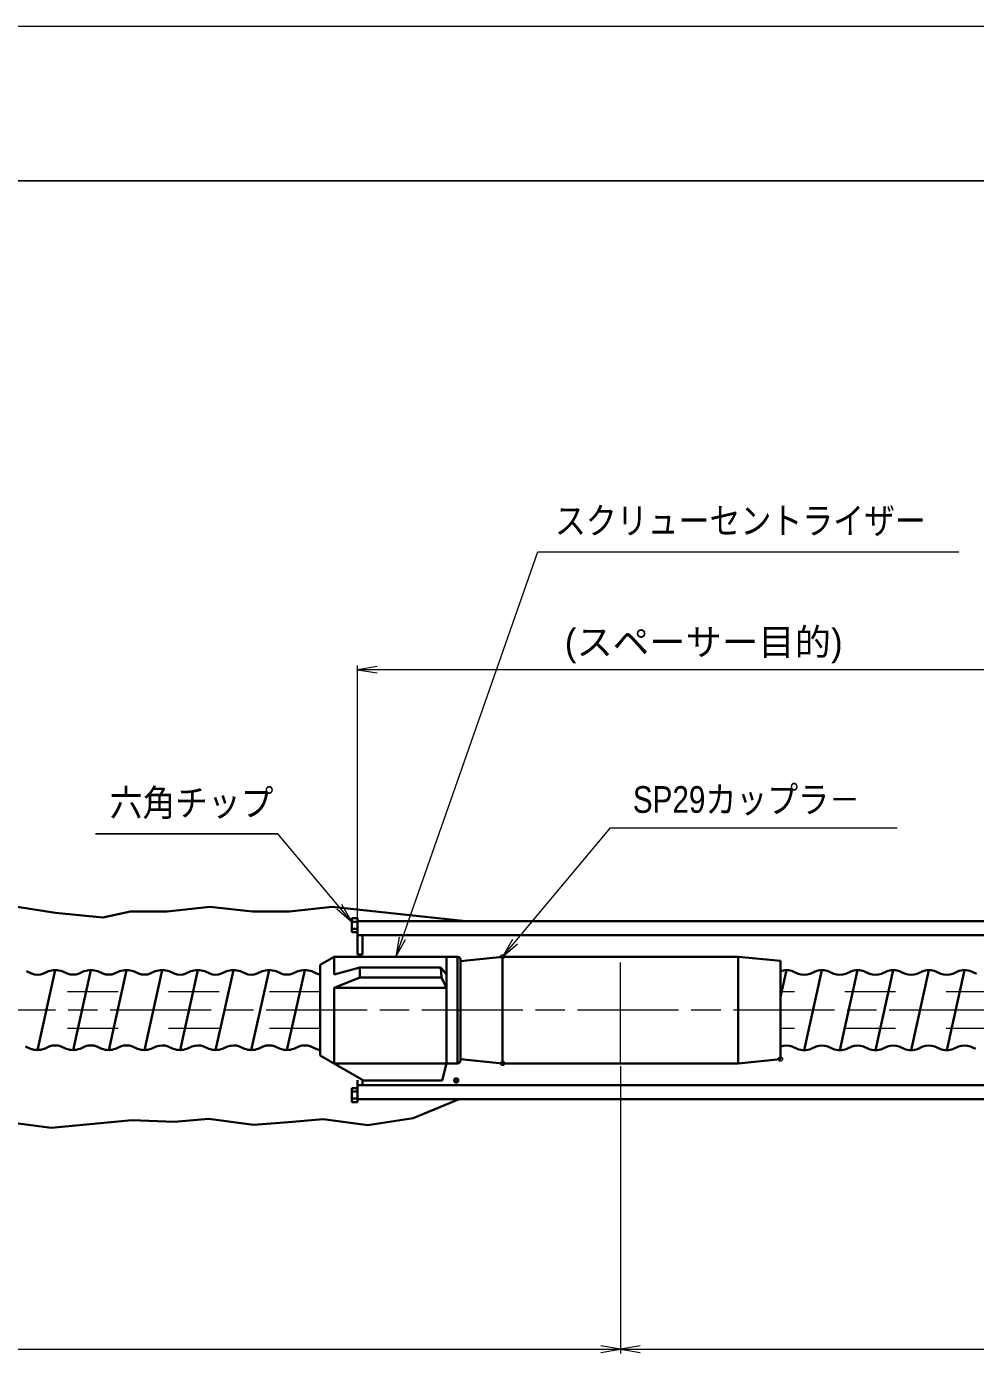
# Model space of a CAD drawing. Units: millimetres, scale not verified. Extents: x 1889 to 4202, y 889 to 2522.
# Drawn here: x 2569.6 to 2907.7, y 2049.6 to 2522.4 of the extents above; entities that cross this region are included whole.
import ezdxf
from ezdxf.enums import TextEntityAlignment as Align

# ---------------------------------------------------------------- set-up
doc = ezdxf.new("R2010")
doc.units = ezdxf.units.MM
doc.header["$LTSCALE"] = 3
doc.header["$PDMODE"] = 32
doc.header["$PDSIZE"] = 1.5
doc.linetypes.add('CHAIN', pattern=[18.5, 12, -1.5, 3.5, -1.5])
doc.linetypes.add('DASHED_SPACED', pattern=[12, 6, -6])
for name, color, linetype, lineweight in [('0_2', 7, 'Continuous', 13), ('1外形線', 7, 'Continuous', 35), ('3隠れ線', 2, 'DASHED_SPACED', 13), ('4中心線', 1, 'CHAIN', 15), ('6寸法線', 4, 'Continuous', 13), ('7 枠・タイトル', 7, 'Continuous', 25), ('DEFPOINTS_3', 7, 'Continuous', 13)]:
    doc.layers.add(name, color=color, linetype=linetype, lineweight=lineweight)
doc.styles.add('ＭＳ Ｐゴシック', font='')
doc.styles.get('ＭＳ Ｐゴシック').set_extended_font_data('MS PGothic')

# ---------------------------------------------------------------- blocks, each defined once
blk = doc.blocks.new('open_arrow')
at = {"color": 0, "linetype": 'Continuous', "lineweight": -2}
blk.add_lwpolyline([(7.5, 1.25), (0, 0), (7.5, -1.25)], dxfattribs=at)

msp = doc.modelspace()

# ---------------------------------------------------------------- linework, layer by layer
at = {"layer": '0_2'}
msp.add_line((2739.202, 2190.958), (2739.201, 2190.958), dxfattribs=at)
at = {"layer": '1外形線'}
for p, q in [((2579.934, 2206.601), (2566.321, 2208.778)), ((2634.932, 2208.778), (2619.685, 2207.145)), ((2650.179, 2207.145), (2634.932, 2208.778)), ((2678.494, 2208.778), (2663.248, 2207.145)), ((2726.077, 2203.682), (2678.494, 2208.778)), ((2596.815, 2204.968), (2579.934, 2206.601)), ((2606.616, 2207.145), (2596.815, 2204.968)), ((2619.685, 2207.145), (2606.616, 2207.145)), ((2663.248, 2207.145), (2650.179, 2207.145)), ((2687.547, 2204.682), (2685.547, 2204.682)), ((2685.547, 2199.722), (2685.547, 2204.682)), ((2687.547, 2203.452), (2685.547, 2203.452)), ((2687.547, 2199.722), (2687.547, 2204.682)), ((2687.547, 2203.682), (3152.371, 2203.682)), ((2687.547, 2191.771), (2687.547, 2203.682)), ((2687.547, 2200.952), (2685.547, 2200.952)), ((2687.547, 2199.722), (2685.547, 2199.722)), ((2687.547, 2198.682), (3152.371, 2198.682)), ((2689.263, 2191.771), (2689.263, 2198.682)), ((2679.21, 2190.951), (2674.21, 2188.064)), ((2679.21, 2190.951), (2723.21, 2190.952)), ((2679.21, 2190.951), (2679.21, 2184.669)), ((2687.547, 2191.771), (2689.263, 2191.771)), ((2719.21, 2190.951), (2719.21, 2152.951)), ((2723.21, 2190.952), (2723.21, 2152.952)), ((2739.201, 2190.958), (2724.202, 2189.451)), ((2724.202, 2189.451), (2724.218, 2154.451)), ((2724.21, 2189.952), (2724.21, 2153.952)), ((2823.201, 2190.996), (2739.202, 2190.958)), ((2739.202, 2190.958), (2739.219, 2152.958)), ((2823.201, 2190.996), (2823.219, 2152.996)), ((2838.202, 2189.503), (2823.201, 2190.996)), ((2838.218, 2154.503), (2838.202, 2189.503)), ((2569.614, 2185.789), (2571.382, 2184.973)), ((2579.845, 2186.24), (2573.495, 2157.739)), ((2579.845, 2186.239), (2573.495, 2157.739)), ((2575.611, 2184.973), (2577.38, 2185.789)), ((2575.611, 2184.973), (2577.38, 2185.789)), ((2582.313, 2185.789), (2584.082, 2184.973)), ((2582.314, 2185.79), (2584.083, 2184.973)), ((2592.545, 2186.24), (2586.195, 2157.74)), ((2588.311, 2184.974), (2590.08, 2185.79)), ((2595.014, 2185.79), (2596.783, 2184.973)), ((2605.245, 2186.24), (2598.895, 2157.74)), ((2601.012, 2184.974), (2602.78, 2185.79)), ((2607.714, 2185.79), (2609.483, 2184.973)), ((2617.945, 2186.24), (2611.595, 2157.74)), ((2613.712, 2184.974), (2615.48, 2185.79)), ((2620.414, 2185.789), (2622.182, 2184.973)), ((2630.645, 2186.239), (2624.295, 2157.739)), ((2626.411, 2184.973), (2628.18, 2185.789)), ((2633.114, 2185.789), (2634.883, 2184.973)), ((2643.345, 2186.239), (2636.995, 2157.739)), ((2639.111, 2184.973), (2640.88, 2185.789)), ((2645.814, 2185.789), (2647.583, 2184.973)), ((2656.045, 2186.24), (2649.695, 2157.739)), ((2651.812, 2184.973), (2653.58, 2185.789)), ((2651.812, 2184.973), (2653.58, 2185.789)), ((2651.812, 2184.973), (2653.58, 2185.789)), ((2658.514, 2185.79), (2660.283, 2184.973)), ((2658.514, 2185.789), (2660.282, 2184.973)), ((2668.745, 2186.24), (2662.395, 2157.739)), ((2664.512, 2184.974), (2666.28, 2185.79)), ((2671.214, 2185.79), (2672.983, 2184.973)), ((2674.21, 2188.064), (2674.21, 2155.838)), ((2688.398, 2187.152), (2679.21, 2184.669)), ((2717.209, 2187.152), (2688.398, 2187.152)), ((2688.398, 2183.619), (2688.398, 2187.152)), ((2717.443, 2183.619), (2717.209, 2187.152)), ((2717.209, 2187.152), (2719.21, 2184.649)), ((2724.21, 2155.819), (2724.21, 2188.045)), ((2840.329, 2186.176), (2838.208, 2176.656)), ((2842.798, 2185.727), (2844.567, 2184.911)), ((2853.029, 2186.176), (2846.679, 2157.676)), ((2848.796, 2184.911), (2850.565, 2185.727)), ((2855.498, 2185.727), (2857.267, 2184.911)), ((2865.729, 2186.176), (2859.379, 2157.676)), ((2861.496, 2184.911), (2863.265, 2185.727)), ((2868.198, 2185.727), (2869.967, 2184.911)), ((2878.429, 2186.176), (2872.079, 2157.676)), ((2874.196, 2184.911), (2875.965, 2185.727)), ((2880.898, 2185.727), (2882.667, 2184.911)), ((2891.129, 2186.175), (2884.779, 2157.676)), ((2886.896, 2184.911), (2888.665, 2185.727)), ((2893.598, 2185.727), (2895.367, 2184.911)), ((2903.826, 2186.175), (2897.477, 2157.676)), ((2899.594, 2184.912), (2901.362, 2185.728)), ((2899.596, 2184.911), (2901.365, 2185.727)), ((2906.296, 2185.728), (2908.065, 2184.911)), ((2679.21, 2179.864), (2688.398, 2183.619)), ((2679.21, 2179.864), (2719.21, 2179.865)), ((2679.21, 2179.864), (2679.21, 2152.951)), ((2688.398, 2183.619), (2717.443, 2183.619)), ((2717.443, 2183.619), (2719.21, 2179.865)), ((2569.261, 2159.003), (2571.03, 2158.187)), ((2575.964, 2158.188), (2577.733, 2159.004)), ((2581.961, 2159.004), (2583.73, 2158.188)), ((2588.664, 2158.188), (2590.433, 2159.004)), ((2594.661, 2159.004), (2596.43, 2158.188)), ((2601.364, 2158.188), (2603.133, 2159.004)), ((2607.361, 2159.004), (2609.13, 2158.188)), ((2614.064, 2158.187), (2615.832, 2159.003)), ((2620.061, 2159.003), (2621.83, 2158.187)), ((2626.764, 2158.187), (2628.533, 2159.003)), ((2632.761, 2159.003), (2634.53, 2158.187)), ((2639.464, 2158.187), (2641.233, 2159.003)), ((2645.461, 2159.003), (2647.23, 2158.187)), ((2652.164, 2158.188), (2653.933, 2159.004)), ((2658.161, 2159.004), (2659.93, 2158.188)), ((2664.864, 2158.188), (2666.633, 2159.004)), ((2670.861, 2159.004), (2672.63, 2158.188)), ((2838.216, 2158.942), (2838.217, 2158.942)), ((2842.446, 2158.942), (2844.215, 2158.126)), ((2849.149, 2158.126), (2850.917, 2158.942)), ((2855.146, 2158.941), (2856.915, 2158.125)), ((2861.848, 2158.125), (2863.617, 2158.941)), ((2867.846, 2158.941), (2869.615, 2158.125)), ((2874.548, 2158.125), (2876.317, 2158.941)), ((2880.546, 2158.941), (2882.315, 2158.125)), ((2887.248, 2158.125), (2889.017, 2158.941)), ((2893.246, 2158.941), (2895.015, 2158.125)), ((2899.945, 2158.123), (2901.714, 2158.939)), ((2905.943, 2158.939), (2907.712, 2158.123)), ((2689.691, 2146.9), (2674.21, 2155.838)), ((2679.21, 2152.951), (2723.21, 2152.952)), ((2719.21, 2152.951), (2717.71, 2146.9)), ((2739.219, 2152.958), (2724.218, 2154.451)), ((2739.219, 2152.958), (2823.219, 2152.996)), ((2823.219, 2152.996), (2838.218, 2154.503)), ((2687.547, 2146.997), (2687.547, 2140.184)), ((2689.263, 2146.993), (2689.263, 2145.184)), ((2717.71, 2146.9), (2689.691, 2146.9)), ((2685.547, 2139.182), (2685.547, 2144.142)), ((2687.547, 2144.142), (2685.547, 2144.142)), ((2687.547, 2142.912), (2685.547, 2142.912)), ((2687.547, 2140.182), (2687.547, 2146.168)), ((2687.547, 2145.182), (3152.371, 2145.182)), ((2687.547, 2139.182), (2687.547, 2144.142)), ((2687.547, 2140.412), (2685.547, 2140.412)), ((2687.547, 2139.182), (2685.547, 2139.182)), ((2687.547, 2140.182), (3152.371, 2140.185)), ((2707.36, 2133.45), (2723.779, 2140.182)), ((2561.338, 2132.236), (2578.445, 2129.991)), ((2578.445, 2129.991), (2607.246, 2132.733)), ((2607.246, 2132.733), (2622.175, 2132.134)), ((2622.175, 2132.134), (2634.572, 2133.196)), ((2634.572, 2133.196), (2650.511, 2131.072)), ((2662.907, 2132.029), (2675.304, 2133.091)), ((2675.304, 2133.091), (2691.243, 2130.967)), ((2691.243, 2130.967), (2707.36, 2133.45)), ((2650.511, 2131.072), (2662.907, 2132.029))]:
    msp.add_line(p, q, dxfattribs=at)
for centre, radius, start, end in [((2723.21, 2189.952), 1, 0.00051, 90.00051), ((2573.497, 2190.588), 6, 249.36605, 290.63617), ((2579.847, 2179.238), 7, 69.36613, 110.63387), ((2586.197, 2190.589), 6, 249.36605, 290.63617), ((2592.547, 2179.239), 7, 69.36613, 110.63387), ((2598.897, 2190.589), 6, 249.36605, 290.63617), ((2605.247, 2179.239), 7, 69.36613, 110.63387), ((2611.597, 2190.589), 6, 249.36605, 290.63617), ((2617.947, 2179.238), 7, 69.36613, 110.63387), ((2624.297, 2190.588), 6, 249.36605, 290.63617), ((2630.647, 2179.238), 7, 69.36613, 110.63387), ((2636.997, 2190.588), 6, 249.36605, 290.63617), ((2643.347, 2179.238), 7, 69.36613, 110.63387), ((2649.697, 2190.588), 6, 249.36605, 290.63617), ((2656.047, 2179.238), 7, 69.36613, 110.63387), ((2662.397, 2190.589), 6, 249.36605, 290.63617), ((2668.747, 2179.239), 7, 69.36613, 110.63387), ((2675.097, 2190.589), 6, 249.36605, 261.49993), ((2840.331, 2179.176), 7, 69.36613, 107.69479), ((2846.681, 2190.526), 6, 249.36605, 290.63617), ((2853.032, 2179.176), 7, 69.36613, 110.63387), ((2859.382, 2190.526), 6, 249.36605, 290.63617), ((2865.732, 2179.176), 7, 69.36613, 110.63387), ((2872.082, 2190.526), 6, 249.36605, 290.63617), ((2878.432, 2179.176), 7, 69.36613, 110.63387), ((2884.782, 2190.526), 6, 249.36605, 290.63617), ((2891.132, 2179.176), 7, 69.36613, 110.63387), ((2897.482, 2190.526), 6, 249.36605, 290.63617), ((2903.829, 2179.177), 7, 69.36613, 110.63387), ((2573.497, 2164.739), 7, 249.36613, 290.63387), ((2579.847, 2153.389), 6, 69.36992, 110.63395), ((2586.197, 2164.739), 7, 249.36613, 290.63387), ((2592.547, 2153.389), 6, 69.36992, 110.63395), ((2598.897, 2164.739), 7, 249.36613, 290.63387), ((2605.247, 2153.389), 6, 69.36992, 110.63395), ((2611.597, 2164.739), 7, 249.36613, 290.63387), ((2617.947, 2153.388), 6, 69.36992, 110.63395), ((2624.297, 2164.738), 7, 249.36613, 290.63387), ((2630.647, 2153.388), 6, 69.36992, 110.63395), ((2636.997, 2164.738), 7, 249.36613, 290.63387), ((2643.347, 2153.388), 6, 69.36992, 110.63395), ((2649.697, 2164.739), 7, 249.36613, 290.63387), ((2656.047, 2153.389), 6, 69.36992, 110.63395), ((2662.397, 2164.739), 7, 249.36613, 290.63387), ((2668.747, 2153.389), 6, 69.36992, 110.63395), ((2675.097, 2164.739), 7, 249.36613, 262.72136), ((2840.332, 2153.327), 6, 69.36992, 110.63395), ((2846.682, 2164.677), 7, 249.36613, 290.63387), ((2853.032, 2153.327), 6, 69.36992, 110.63395), ((2859.382, 2164.676), 7, 249.36613, 290.63387), ((2865.732, 2153.326), 6, 69.36992, 110.63395), ((2872.082, 2164.676), 7, 249.36613, 290.63387), ((2878.432, 2153.326), 6, 69.36992, 110.63395), ((2884.782, 2164.676), 7, 249.36613, 290.63387), ((2891.132, 2153.326), 6, 69.36992, 110.63395), ((2897.479, 2164.674), 7, 249.36613, 290.63387), ((2903.829, 2153.324), 6, 69.36992, 110.63395), ((2723.21, 2153.952), 1, 270.00051, 0.00051)]:
    msp.add_arc(centre, radius, start, end, dxfattribs=at)
msp.add_point((2722.71, 2146.9), dxfattribs=at)
at = {"layer": '3隠れ線'}
for p, q in [((2674.21, 2178.432), (2344.45, 2178.432)), ((3455.224, 2178.432), (2838.207, 2178.432)), ((2674.21, 2165.432), (2344.45, 2165.432)), ((3455.23, 2165.432), (2838.213, 2165.432)), ((2719.21, 2152.932), (2679.268, 2152.932))]:
    msp.add_line(p, q, dxfattribs=at)
at = {"layer": '4中心線'}
for p, q in [((2781.206, 2152.977), (2781.206, 2190.977)), ((3911.945, 2171.932), (2205.885, 2171.932))]:
    msp.add_line(p, q, dxfattribs=at)
at = {"layer": '6寸法線'}
for p, q in [((2687.547, 2204.682), (2687.547, 2294.748)), ((3219.371, 2293.248), (2687.547, 2293.248)), ((2594.163, 2234.754), (2659.156, 2234.754)), ((2781.206, 2151.983), (2781.206, 2049.626)), ((2781.219, 2151.977), (2781.219, 2049.626)), ((2167.885, 2051.126), (2781.219, 2051.126)), ((2781.206, 2051.126), (3457.232, 2051.126))]:
    msp.add_line(p, q, dxfattribs=at)
for points in [[(2701.217, 2190.951), (2703.531, 2197.558), (2751.761, 2335.251), (2901.753, 2335.251)], [(2739.202, 2190.958), (2743.699, 2196.322), (2777.696, 2236.873), (2879.758, 2236.873)], [(2685.547, 2203.451), (2681.035, 2208.803), (2659.156, 2234.754), (2594.163, 2234.754)]]:
    msp.add_lwpolyline(points, dxfattribs=at)
at = {"layer": '7 枠・タイトル'}
msp.add_line((4146.618, 2467.402), (1943.868, 2467.402), dxfattribs=at)
at = {"layer": 'DEFPOINTS_3'}
msp.add_line((4201.618, 2522.402), (1888.868, 2522.402), dxfattribs=at)
for p in [(2739.202, 2190.958), (2739.219, 2152.958), (2739.219, 2152.958), (2838.218, 2154.503)]:
    msp.add_point(p, dxfattribs=at)

# ---------------------------------------------------------------- block references
at = {"layer": '6寸法線', "xscale": 0.933, "yscale": 0.933}
for p in [(2687.547, 2293.248), (2781.206, 2051.126)]:
    msp.add_blockref('open_arrow', p, dxfattribs=at)
for p, rotation in [((2685.547, 2203.451), 130.1), ((2701.217, 2190.951), 70.7), ((2739.202, 2190.958), 50), ((2781.219, 2051.126), 180)]:
    msp.add_blockref('open_arrow', p, dxfattribs=dict(at, rotation=rotation))

# ---------------------------------------------------------------- texts
at = {"layer": '6寸法線', "style": 'ＭＳ Ｐゴシック'}
for s, width, p in [('スクリューセントライザー', 0.85, (2757.873, 2351.109)), ('六角チップ', 0.9, (2599.274, 2250.612)), ('SP29カップラ－', 0.85, (2785.643, 2251.757))]:
    msp.add_text(s, height=9.501, dxfattribs=dict(at, width=width)).set_placement(p, align=Align.TOP_LEFT)
msp.add_text('(スペーサー目的)', height=9.501, dxfattribs=at).set_placement((2761.403, 2307.866), align=Align.TOP_LEFT)

doc.saveas('drawing.dxf')
